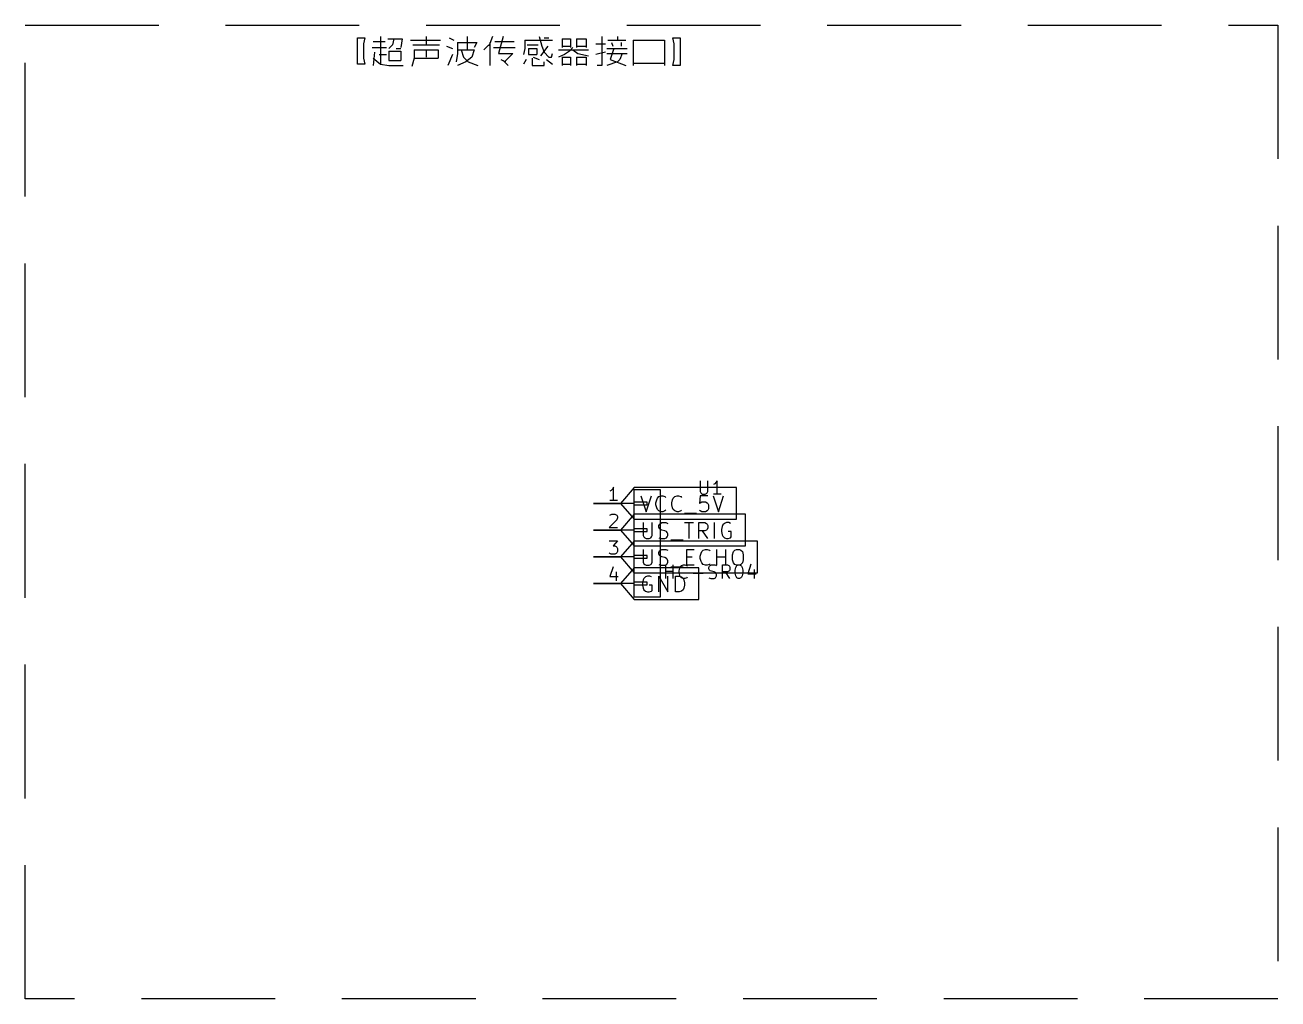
# Model space of a CAD drawing. Extents: x 0.4 to 37.4, y -23 to -0.4.
# Drawn here: x 17.874 to 22.559, y -9.153 to -5.512 of the extents above; entities that cross this region are included whole.
import ezdxf

# ---------------------------------------------------------------- set-up
doc = ezdxf.new("R2010")
doc.units = 0
doc.header["$MEASUREMENT"] = 0
doc.linetypes.add('DASHED', pattern=[0.75, 0.5, -0.25])
for name, color, linetype in [('BLUE3', 171, 'CONTINUOUS'), ('CYAN2', 4, 'CONTINUOUS'), ('GREEN3', 91, 'CONTINUOUS'), ('LYELLOW', 51, 'CONTINUOUS'), ('RED2', 1, 'CONTINUOUS'), ('RED3', 11, 'CONTINUOUS')]:
    doc.layers.add(name, color=color, linetype=linetype)

msp = doc.modelspace()

# ---------------------------------------------------------------- linework, layer by layer
at = {"layer": 'BLUE3', "linetype": 'DASHED'}
for p, q in [((17.874, -5.5118), (22.5591, -5.5118)), ((17.874, -9.1528), (17.874, -5.5118)), ((22.5591, -5.5118), (22.5591, -9.1528)), ((22.5591, -9.1528), (17.874, -9.1528))]:
    msp.add_line(p, q, dxfattribs=at)
at = {"layer": 'BLUE3', "linetype": 'CONTINUOUS'}
for p, q in [((19.1175, -5.5593), (19.1445, -5.5593)), ((19.1175, -5.6583), (19.1175, -5.5593)), ((19.1445, -5.5593), (19.14, -5.5818)), ((19.176, -5.5728), (19.221, -5.5728)), ((19.203, -5.5548), (19.203, -5.6583)), ((19.23, -5.5638), (19.284, -5.5638)), ((19.2525, -5.5638), (19.248, -5.5863)), ((19.284, -5.5638), (19.2795, -5.5953)), ((19.3155, -5.5683), (19.428, -5.5683)), ((19.374, -5.5548), (19.374, -5.5863)), ((19.4595, -5.5593), (19.4775, -5.5683)), ((19.527, -5.5548), (19.527, -5.6043)), ((19.6215, -5.5548), (19.608, -5.5908)), ((19.6305, -5.5728), (19.7025, -5.5728)), ((19.662, -5.5548), (19.644, -5.6178)), ((19.743, -5.5683), (19.8465, -5.5683)), ((19.743, -5.5683), (19.743, -5.5998)), ((19.797, -5.5548), (19.806, -5.5908)), ((19.815, -5.5593), (19.833, -5.5593)), ((19.8825, -5.5638), (19.8825, -5.5953)), ((19.8825, -5.5638), (19.9139, -5.5638)), ((19.9139, -5.5638), (19.9139, -5.5953)), ((19.9364, -5.5638), (19.9364, -5.5953)), ((19.9364, -5.5638), (19.9724, -5.5638)), ((19.9724, -5.5638), (19.9724, -5.5953)), ((20.0309, -5.5548), (20.0309, -5.6628)), ((20.0534, -5.5683), (20.1209, -5.5683)), ((20.0894, -5.5548), (20.0894, -5.5683)), ((20.1479, -5.5683), (20.1479, -5.6628)), ((20.1479, -5.5683), (20.2649, -5.5683)), ((20.2649, -5.5683), (20.2649, -5.6628)), ((20.2964, -5.5593), (20.3234, -5.5593)), ((20.3009, -5.5818), (20.2964, -5.5593)), ((20.3234, -5.5593), (20.3234, -5.6628)), ((19.14, -5.5818), (19.14, -5.6088)), ((19.14, -5.6088), (19.14, -5.6358)), ((19.1715, -5.5953), (19.2255, -5.5953)), ((19.1805, -5.6133), (19.176, -5.6628)), ((19.248, -5.5863), (19.2345, -5.5998)), ((19.2345, -5.6088), (19.2345, -5.6448)), ((19.2345, -5.6088), (19.2795, -5.6088)), ((19.2615, -5.5998), (19.2795, -5.5998)), ((19.2795, -5.6088), (19.2795, -5.6448)), ((19.3245, -5.5863), (19.4235, -5.5863)), ((19.329, -5.6043), (19.329, -5.6358)), ((19.329, -5.6043), (19.419, -5.6043)), ((19.374, -5.6043), (19.374, -5.6313)), ((19.419, -5.6043), (19.419, -5.6358)), ((19.4505, -5.5908), (19.473, -5.5998)), ((19.491, -5.6178), (19.4865, -5.6493)), ((19.491, -5.5773), (19.563, -5.5773)), ((19.491, -5.5773), (19.491, -5.6178)), ((19.491, -5.6043), (19.554, -5.6043)), ((19.5045, -5.6043), (19.5135, -5.6313)), ((19.554, -5.6043), (19.545, -5.6313)), ((19.563, -5.5773), (19.554, -5.5953)), ((19.608, -5.5863), (19.59, -5.6043)), ((19.6125, -5.5773), (19.6125, -5.6628)), ((19.626, -5.5953), (19.707, -5.5953)), ((19.644, -5.6178), (19.698, -5.6178)), ((19.698, -5.6178), (19.6665, -5.6493)), ((19.743, -5.5998), (19.7385, -5.6223)), ((19.752, -5.5863), (19.7925, -5.5863)), ((19.7565, -5.5998), (19.7565, -5.6223)), ((19.7565, -5.5998), (19.788, -5.5998)), ((19.788, -5.5998), (19.788, -5.6223)), ((19.8285, -5.5908), (19.8015, -5.6268)), ((19.806, -5.5908), (19.815, -5.6133)), ((19.815, -5.6133), (19.833, -5.6313)), ((19.842, -5.6313), (19.8465, -5.6178)), ((19.869, -5.6043), (19.9814, -5.6043)), ((19.8825, -5.5908), (19.9139, -5.5908)), ((19.9094, -5.6088), (19.8915, -5.6223)), ((19.9229, -5.5953), (19.9094, -5.6088)), ((19.9229, -5.6043), (19.9409, -5.6178)), ((19.9364, -5.5908), (19.9724, -5.5908)), ((19.9409, -5.6178), (19.9814, -5.6268)), ((20.0084, -5.5818), (20.0444, -5.5818)), ((20.0444, -5.6133), (20.0084, -5.6223)), ((20.0489, -5.5998), (20.1254, -5.5998)), ((20.0489, -5.6178), (20.1254, -5.6178)), ((20.0759, -5.5998), (20.0624, -5.6403)), ((20.0669, -5.5773), (20.0714, -5.5908)), ((20.1074, -5.6178), (20.0984, -5.6403)), ((20.1029, -5.5773), (20.1029, -5.5908)), ((20.3009, -5.6403), (20.3009, -5.5818)), ((19.1445, -5.6583), (19.1175, -5.6583)), ((19.14, -5.6358), (19.1445, -5.6583)), ((19.176, -5.6358), (19.203, -5.6583)), ((19.1985, -5.6223), (19.2255, -5.6223)), ((19.203, -5.6583), (19.2345, -5.6628)), ((19.2345, -5.6448), (19.2795, -5.6448)), ((19.2345, -5.6628), (19.2885, -5.6628)), ((19.329, -5.6358), (19.32, -5.6673)), ((19.329, -5.6358), (19.419, -5.6358)), ((19.473, -5.6223), (19.455, -5.6628)), ((19.5225, -5.6493), (19.491, -5.6628)), ((19.5135, -5.6313), (19.5315, -5.6493)), ((19.545, -5.6313), (19.5225, -5.6493)), ((19.5315, -5.6493), (19.5675, -5.6628)), ((19.653, -5.6403), (19.671, -5.6493)), ((19.662, -5.6448), (19.68, -5.6628)), ((19.7475, -5.6403), (19.7385, -5.6583)), ((19.7565, -5.6223), (19.788, -5.6223)), ((19.77, -5.6358), (19.77, -5.6628)), ((19.77, -5.6628), (19.815, -5.6628)), ((19.7745, -5.6313), (19.797, -5.6403)), ((19.815, -5.6628), (19.815, -5.6493)), ((19.824, -5.6403), (19.8465, -5.6583)), ((19.833, -5.6313), (19.842, -5.6313)), ((19.8915, -5.6223), (19.869, -5.6313)), ((19.8825, -5.6313), (19.8825, -5.6628)), ((19.8825, -5.6313), (19.9139, -5.6313)), ((19.8825, -5.6583), (19.9139, -5.6583)), ((19.9139, -5.6313), (19.9139, -5.6628)), ((19.9364, -5.6313), (19.9364, -5.6628)), ((19.9364, -5.6313), (19.9724, -5.6313)), ((19.9364, -5.6583), (19.9724, -5.6583)), ((19.9724, -5.6313), (19.9724, -5.6628)), ((20.0309, -5.6628), (20.0129, -5.6628)), ((20.0894, -5.6493), (20.0489, -5.6628)), ((20.0624, -5.6403), (20.1209, -5.6628)), ((20.0984, -5.6403), (20.0894, -5.6493)), ((20.1479, -5.6538), (20.2649, -5.6538)), ((20.2964, -5.6628), (20.3009, -5.6403)), ((20.3234, -5.6628), (20.2964, -5.6628))]:
    msp.add_line(p, q, dxfattribs=at)
at = {"layer": 'CYAN2', "linetype": 'CONTINUOUS'}
for p, q in [((20.3981, -7.2153), (20.3981, -7.2558)), ((20.3981, -7.2558), (20.4005, -7.2606)), ((20.4005, -7.2606), (20.4029, -7.2629)), ((20.4219, -7.2629), (20.4243, -7.2606)), ((20.4243, -7.2606), (20.4267, -7.2558)), ((20.4267, -7.2558), (20.4267, -7.2153)), ((20.4529, -7.2272), (20.4481, -7.2296)), ((20.4576, -7.2225), (20.4529, -7.2272)), ((20.4624, -7.2153), (20.4576, -7.2225)), ((20.4624, -7.2653), (20.4624, -7.2153)), ((20.4029, -7.2629), (20.4076, -7.2653)), ((20.4076, -7.2653), (20.4172, -7.2653)), ((20.4172, -7.2653), (20.4219, -7.2629)), ((20.4767, -7.2653), (20.4481, -7.2653)), ((20.2696, -7.5803), (20.2696, -7.5303)), ((20.2981, -7.5803), (20.2981, -7.5303)), ((20.3196, -7.5517), (20.3219, -7.5422)), ((20.3219, -7.5422), (20.3243, -7.5374)), ((20.3243, -7.5374), (20.3291, -7.5327)), ((20.3291, -7.5327), (20.3362, -7.5303)), ((20.3362, -7.5303), (20.341, -7.5303)), ((20.341, -7.5303), (20.3481, -7.5327)), ((20.3481, -7.5327), (20.3505, -7.535)), ((20.4315, -7.5398), (20.4338, -7.535)), ((20.4315, -7.5446), (20.4315, -7.5398)), ((20.4338, -7.535), (20.4362, -7.5327)), ((20.4362, -7.5327), (20.441, -7.5303)), ((20.441, -7.5303), (20.4529, -7.5303)), ((20.4529, -7.5303), (20.46, -7.5327)), ((20.4815, -7.5803), (20.4815, -7.5303)), ((20.4815, -7.5303), (20.5005, -7.5303)), ((20.5005, -7.5303), (20.5053, -7.5327)), ((20.5053, -7.5327), (20.5076, -7.535)), ((20.5076, -7.535), (20.51, -7.5398)), ((20.51, -7.5398), (20.51, -7.547)), ((20.5291, -7.5493), (20.5315, -7.5398)), ((20.5315, -7.5398), (20.5338, -7.535)), ((20.5338, -7.535), (20.5362, -7.5327)), ((20.5362, -7.5327), (20.541, -7.5303)), ((20.541, -7.5303), (20.5457, -7.5303)), ((20.5457, -7.5303), (20.5505, -7.5327)), ((20.5505, -7.5327), (20.5529, -7.535)), ((20.5529, -7.535), (20.5553, -7.5398)), ((20.5553, -7.5398), (20.5576, -7.5493)), ((20.5886, -7.5279), (20.5767, -7.5636)), ((20.2696, -7.5541), (20.2981, -7.5541)), ((20.3196, -7.5589), (20.3196, -7.5517)), ((20.3219, -7.5684), (20.3196, -7.5589)), ((20.3243, -7.5731), (20.3219, -7.5684)), ((20.3291, -7.5779), (20.3243, -7.5731)), ((20.3362, -7.5803), (20.3291, -7.5779)), ((20.341, -7.5803), (20.3362, -7.5803)), ((20.3481, -7.5779), (20.341, -7.5803)), ((20.3505, -7.5755), (20.3481, -7.5779)), ((20.3719, -7.5612), (20.41, -7.5612)), ((20.4338, -7.5493), (20.4315, -7.5446)), ((20.4315, -7.5779), (20.4386, -7.5803)), ((20.4362, -7.5517), (20.4338, -7.5493)), ((20.441, -7.5541), (20.4362, -7.5517)), ((20.4386, -7.5803), (20.4505, -7.5803)), ((20.4505, -7.5565), (20.441, -7.5541)), ((20.4553, -7.5589), (20.4505, -7.5565)), ((20.4505, -7.5803), (20.4553, -7.5779)), ((20.4576, -7.5612), (20.4553, -7.5589)), ((20.4553, -7.5779), (20.4576, -7.5755)), ((20.46, -7.566), (20.4576, -7.5612)), ((20.4576, -7.5755), (20.46, -7.5708)), ((20.46, -7.5708), (20.46, -7.566)), ((20.5005, -7.5565), (20.4815, -7.5565)), ((20.51, -7.5803), (20.4934, -7.5565)), ((20.5053, -7.5541), (20.5005, -7.5565)), ((20.5076, -7.5517), (20.5053, -7.5541)), ((20.51, -7.547), (20.5076, -7.5517)), ((20.5291, -7.5612), (20.5291, -7.5493)), ((20.5315, -7.5708), (20.5291, -7.5612)), ((20.5338, -7.5755), (20.5315, -7.5708)), ((20.5362, -7.5779), (20.5338, -7.5755)), ((20.541, -7.5803), (20.5362, -7.5779)), ((20.5457, -7.5803), (20.541, -7.5803)), ((20.5505, -7.5779), (20.5457, -7.5803)), ((20.5529, -7.5755), (20.5505, -7.5779)), ((20.5553, -7.5708), (20.5529, -7.5755)), ((20.5576, -7.5612), (20.5553, -7.5708)), ((20.5576, -7.5493), (20.5576, -7.5612)), ((20.5767, -7.5636), (20.6076, -7.5636)), ((20.6005, -7.547), (20.6005, -7.5803))]:
    msp.add_line(p, q, dxfattribs=at)
at = {"layer": 'GREEN3', "linetype": 'CONTINUOUS'}
for p, q in [((20, -7.3), (20.1, -7.3)), ((20, -7.4), (20.1, -7.4)), ((20, -7.5), (20.1, -7.5)), ((20, -7.6), (20.1, -7.6))]:
    msp.add_line(p, q, dxfattribs=at)
at = {"layer": 'LYELLOW', "linetype": 'CONTINUOUS'}
for p, q in [((20.15, -7.25), (20.15, -7.65)), ((20.25, -7.25), (20.15, -7.25)), ((20.25, -7.65), (20.25, -7.25)), ((20.15, -7.65), (20.25, -7.65))]:
    msp.add_line(p, q, dxfattribs=at)
at = {"layer": 'RED2', "linetype": 'CONTINUOUS'}
for p, q in [((20.1517, -7.2409), (20.1, -7.3)), ((20.15, -7.25), (20.15, -7.65)), ((20.25, -7.25), (20.15, -7.25)), ((20.5343, -7.2409), (20.1517, -7.2409)), ((20.25, -7.65), (20.25, -7.25)), ((20.5343, -7.3), (20.5343, -7.2409)), ((20.15, -7.3), (20, -7.3)), ((20.1, -7.3), (20.1517, -7.3591)), ((20.15, -7.295), (20.15, -7.305)), ((20.2, -7.295), (20.15, -7.295)), ((20.15, -7.305), (20.2, -7.305)), ((20.1769, -7.2721), (20.1966, -7.3312)), ((20.1966, -7.3312), (20.2163, -7.2721)), ((20.2, -7.305), (20.2, -7.295)), ((20.2332, -7.2974), (20.236, -7.2862)), ((20.2332, -7.3058), (20.2332, -7.2974)), ((20.236, -7.3171), (20.2332, -7.3058)), ((20.236, -7.2862), (20.2388, -7.2805)), ((20.2388, -7.2805), (20.2444, -7.2749)), ((20.2444, -7.2749), (20.2528, -7.2721)), ((20.2528, -7.2721), (20.2585, -7.2721)), ((20.2585, -7.2721), (20.2669, -7.2749)), ((20.2669, -7.2749), (20.2697, -7.2777)), ((20.2922, -7.2974), (20.295, -7.2862)), ((20.2922, -7.3058), (20.2922, -7.2974)), ((20.295, -7.3171), (20.2922, -7.3058)), ((20.295, -7.2862), (20.2978, -7.2805)), ((20.2978, -7.2805), (20.3035, -7.2749)), ((20.3035, -7.2749), (20.3119, -7.2721)), ((20.3119, -7.2721), (20.3175, -7.2721)), ((20.3175, -7.2721), (20.326, -7.2749)), ((20.326, -7.2749), (20.3288, -7.2777)), ((20.3991, -7.2721), (20.3963, -7.3002)), ((20.3963, -7.3002), (20.3991, -7.2974)), ((20.4272, -7.2721), (20.3991, -7.2721)), ((20.3991, -7.2974), (20.4047, -7.2946)), ((20.4047, -7.2946), (20.4188, -7.2946)), ((20.4188, -7.2946), (20.4244, -7.2974)), ((20.4244, -7.2974), (20.4272, -7.3002)), ((20.4272, -7.3002), (20.43, -7.3058)), ((20.43, -7.3058), (20.43, -7.3199)), ((20.4469, -7.2721), (20.4666, -7.3312)), ((20.4666, -7.3312), (20.4863, -7.2721)), ((20.5343, -7.3591), (20.5343, -7.3)), ((20.1517, -7.3409), (20.1, -7.4)), ((20.568, -7.3409), (20.1517, -7.3409)), ((20.2388, -7.3227), (20.236, -7.3171)), ((20.2444, -7.3283), (20.2388, -7.3227)), ((20.2528, -7.3312), (20.2444, -7.3283)), ((20.2585, -7.3312), (20.2528, -7.3312)), ((20.2669, -7.3283), (20.2585, -7.3312)), ((20.2697, -7.3255), (20.2669, -7.3283)), ((20.2978, -7.3227), (20.295, -7.3171)), ((20.3035, -7.3283), (20.2978, -7.3227)), ((20.3119, -7.3312), (20.3035, -7.3283)), ((20.3175, -7.3312), (20.3119, -7.3312)), ((20.326, -7.3283), (20.3175, -7.3312)), ((20.3288, -7.3255), (20.326, -7.3283)), ((20.34, -7.3368), (20.385, -7.3368)), ((20.3991, -7.3283), (20.3963, -7.3255)), ((20.4047, -7.3312), (20.3991, -7.3283)), ((20.4188, -7.3312), (20.4047, -7.3312)), ((20.4244, -7.3283), (20.4188, -7.3312)), ((20.4272, -7.3255), (20.4244, -7.3283)), ((20.43, -7.3199), (20.4272, -7.3255)), ((20.568, -7.4), (20.568, -7.3409)), ((20.15, -7.4), (20, -7.4)), ((20.1, -7.4), (20.1517, -7.4591)), ((20.15, -7.395), (20.15, -7.405)), ((20.2, -7.395), (20.15, -7.395)), ((20.1517, -7.3591), (20.5343, -7.3591)), ((20.1854, -7.3721), (20.1854, -7.4199)), ((20.2, -7.405), (20.2, -7.395)), ((20.2191, -7.4199), (20.2191, -7.3721)), ((20.2444, -7.3833), (20.2472, -7.3777)), ((20.2444, -7.389), (20.2444, -7.3833)), ((20.2472, -7.3946), (20.2444, -7.389)), ((20.2472, -7.3777), (20.25, -7.3749)), ((20.25, -7.3974), (20.2472, -7.3946)), ((20.25, -7.3749), (20.2557, -7.3721)), ((20.2557, -7.4002), (20.25, -7.3974)), ((20.2557, -7.3721), (20.2697, -7.3721)), ((20.2669, -7.403), (20.2557, -7.4002)), ((20.2697, -7.3721), (20.2781, -7.3749)), ((20.34, -7.3721), (20.3738, -7.3721)), ((20.3569, -7.4312), (20.3569, -7.3721)), ((20.3935, -7.4312), (20.3935, -7.3721)), ((20.3935, -7.3721), (20.4159, -7.3721)), ((20.4159, -7.3721), (20.4216, -7.3749)), ((20.4216, -7.4002), (20.4159, -7.403)), ((20.4216, -7.3749), (20.4244, -7.3777)), ((20.4244, -7.3974), (20.4216, -7.4002)), ((20.4244, -7.3777), (20.4272, -7.3833)), ((20.4272, -7.3918), (20.4244, -7.3974)), ((20.4272, -7.3833), (20.4272, -7.3918)), ((20.4525, -7.4312), (20.4525, -7.3721)), ((20.4806, -7.3862), (20.4778, -7.3974)), ((20.4778, -7.3974), (20.4778, -7.4058)), ((20.4834, -7.3805), (20.4806, -7.3862)), ((20.4891, -7.3749), (20.4834, -7.3805)), ((20.4975, -7.3721), (20.4891, -7.3749)), ((20.5059, -7.3721), (20.4975, -7.3721)), ((20.5116, -7.3749), (20.5059, -7.3721)), ((20.568, -7.4591), (20.568, -7.4)), ((20.1517, -7.4409), (20.1, -7.5)), ((20.15, -7.405), (20.2, -7.405)), ((20.613, -7.4409), (20.1517, -7.4409)), ((20.1854, -7.4199), (20.1882, -7.4255)), ((20.1882, -7.4255), (20.191, -7.4283)), ((20.191, -7.4283), (20.1966, -7.4312)), ((20.1966, -7.4312), (20.2078, -7.4312)), ((20.2078, -7.4312), (20.2135, -7.4283)), ((20.2135, -7.4283), (20.2163, -7.4255)), ((20.2163, -7.4255), (20.2191, -7.4199)), ((20.2444, -7.4283), (20.2528, -7.4312)), ((20.2528, -7.4312), (20.2669, -7.4312)), ((20.2725, -7.4058), (20.2669, -7.403)), ((20.2669, -7.4312), (20.2725, -7.4283)), ((20.2753, -7.4087), (20.2725, -7.4058)), ((20.2725, -7.4283), (20.2753, -7.4255)), ((20.2781, -7.4143), (20.2753, -7.4087)), ((20.2753, -7.4255), (20.2781, -7.4199)), ((20.2781, -7.4199), (20.2781, -7.4143)), ((20.2894, -7.4368), (20.3344, -7.4368)), ((20.4159, -7.403), (20.3935, -7.403)), ((20.4272, -7.4312), (20.4075, -7.403)), ((20.4778, -7.4058), (20.4806, -7.4171)), ((20.4806, -7.4171), (20.4834, -7.4227)), ((20.4834, -7.4227), (20.4891, -7.4283)), ((20.4891, -7.4283), (20.4975, -7.4312)), ((20.4975, -7.4312), (20.5031, -7.4312)), ((20.5144, -7.4058), (20.5031, -7.4058)), ((20.5031, -7.4312), (20.5116, -7.4283)), ((20.5116, -7.4283), (20.5144, -7.4255)), ((20.5144, -7.4255), (20.5144, -7.4058)), ((20.613, -7.5), (20.613, -7.4409)), ((20.15, -7.495), (20.15, -7.505)), ((20.2, -7.495), (20.15, -7.495)), ((20.1517, -7.4591), (20.568, -7.4591)), ((20.1854, -7.4721), (20.1854, -7.5199)), ((20.2, -7.505), (20.2, -7.495)), ((20.2191, -7.5199), (20.2191, -7.4721)), ((20.2444, -7.4833), (20.2472, -7.4777)), ((20.2444, -7.489), (20.2444, -7.4833)), ((20.2472, -7.4946), (20.2444, -7.489)), ((20.2472, -7.4777), (20.25, -7.4749)), ((20.25, -7.4974), (20.2472, -7.4946)), ((20.25, -7.4749), (20.2557, -7.4721)), ((20.2557, -7.4721), (20.2697, -7.4721)), ((20.2697, -7.4721), (20.2781, -7.4749)), ((20.3485, -7.5312), (20.3485, -7.4721)), ((20.3485, -7.4721), (20.3766, -7.4721)), ((20.3991, -7.4974), (20.4019, -7.4862)), ((20.4019, -7.4862), (20.4047, -7.4805)), ((20.4047, -7.4805), (20.4103, -7.4749)), ((20.4103, -7.4749), (20.4188, -7.4721)), ((20.4188, -7.4721), (20.4244, -7.4721)), ((20.4244, -7.4721), (20.4328, -7.4749)), ((20.4328, -7.4749), (20.4356, -7.4777)), ((20.4609, -7.5312), (20.4609, -7.4721)), ((20.4947, -7.5312), (20.4947, -7.4721)), ((20.52, -7.4918), (20.5228, -7.4805)), ((20.52, -7.5115), (20.52, -7.4918)), ((20.5228, -7.4805), (20.5284, -7.4749)), ((20.5284, -7.4749), (20.5341, -7.4721)), ((20.5341, -7.4721), (20.5453, -7.4721)), ((20.5453, -7.4721), (20.5509, -7.4749)), ((20.5509, -7.4749), (20.5566, -7.4805)), ((20.5566, -7.4805), (20.5594, -7.4918)), ((20.5594, -7.4918), (20.5594, -7.5115)), ((20.15, -7.5), (20, -7.5)), ((20.1, -7.5), (20.1517, -7.5591)), ((20.1517, -7.5409), (20.1, -7.6)), ((20.15, -7.505), (20.2, -7.505)), ((20.3937, -7.5409), (20.1517, -7.5409)), ((20.1854, -7.5199), (20.1882, -7.5255)), ((20.1882, -7.5255), (20.191, -7.5283)), ((20.191, -7.5283), (20.1966, -7.5312)), ((20.1966, -7.5312), (20.2078, -7.5312)), ((20.2078, -7.5312), (20.2135, -7.5283)), ((20.2135, -7.5283), (20.2163, -7.5255)), ((20.2163, -7.5255), (20.2191, -7.5199)), ((20.2444, -7.5283), (20.2528, -7.5312)), ((20.2557, -7.5002), (20.25, -7.4974)), ((20.2528, -7.5312), (20.2669, -7.5312)), ((20.2669, -7.503), (20.2557, -7.5002)), ((20.2725, -7.5058), (20.2669, -7.503)), ((20.2669, -7.5312), (20.2725, -7.5283)), ((20.2753, -7.5087), (20.2725, -7.5058)), ((20.2725, -7.5283), (20.2753, -7.5255)), ((20.2781, -7.5143), (20.2753, -7.5087)), ((20.2753, -7.5255), (20.2781, -7.5199)), ((20.2781, -7.5199), (20.2781, -7.5143)), ((20.2894, -7.5368), (20.3344, -7.5368)), ((20.3485, -7.5002), (20.3681, -7.5002)), ((20.3766, -7.5312), (20.3485, -7.5312)), ((20.3937, -7.6), (20.3937, -7.5409)), ((20.3991, -7.5058), (20.3991, -7.4974)), ((20.4019, -7.5171), (20.3991, -7.5058)), ((20.4047, -7.5227), (20.4019, -7.5171)), ((20.4103, -7.5283), (20.4047, -7.5227)), ((20.4188, -7.5312), (20.4103, -7.5283)), ((20.4244, -7.5312), (20.4188, -7.5312)), ((20.4328, -7.5283), (20.4244, -7.5312)), ((20.4356, -7.5255), (20.4328, -7.5283)), ((20.4609, -7.5002), (20.4947, -7.5002)), ((20.5228, -7.5227), (20.52, -7.5115)), ((20.5284, -7.5283), (20.5228, -7.5227)), ((20.5341, -7.5312), (20.5284, -7.5283)), ((20.5453, -7.5312), (20.5341, -7.5312)), ((20.5509, -7.5283), (20.5453, -7.5312)), ((20.5566, -7.5227), (20.5509, -7.5283)), ((20.5594, -7.5115), (20.5566, -7.5227)), ((20.613, -7.5591), (20.613, -7.5)), ((20.1517, -7.5591), (20.613, -7.5591)), ((20.1854, -7.5862), (20.1825, -7.5974)), ((20.1882, -7.5805), (20.1854, -7.5862)), ((20.1938, -7.5749), (20.1882, -7.5805)), ((20.2022, -7.5721), (20.1938, -7.5749)), ((20.2107, -7.5721), (20.2022, -7.5721)), ((20.2163, -7.5749), (20.2107, -7.5721)), ((20.2444, -7.6312), (20.2444, -7.5721)), ((20.2444, -7.5721), (20.2781, -7.6312)), ((20.2781, -7.6312), (20.2781, -7.5721)), ((20.3063, -7.6312), (20.3063, -7.5721)), ((20.3063, -7.5721), (20.3203, -7.5721)), ((20.3203, -7.5721), (20.3288, -7.5749)), ((20.3288, -7.5749), (20.3344, -7.5805)), ((20.3344, -7.5805), (20.3372, -7.5862)), ((20.3372, -7.5862), (20.34, -7.5974)), ((20.15, -7.6), (20, -7.6)), ((20.1, -7.6), (20.1517, -7.6591)), ((20.15, -7.595), (20.15, -7.605)), ((20.2, -7.595), (20.15, -7.595)), ((20.15, -7.605), (20.2, -7.605)), ((20.1825, -7.5974), (20.1825, -7.6058)), ((20.1825, -7.6058), (20.1854, -7.6171)), ((20.1854, -7.6171), (20.1882, -7.6227)), ((20.1882, -7.6227), (20.1938, -7.6283)), ((20.1938, -7.6283), (20.2022, -7.6312)), ((20.2, -7.605), (20.2, -7.595)), ((20.2022, -7.6312), (20.2078, -7.6312)), ((20.2191, -7.6058), (20.2078, -7.6058)), ((20.2078, -7.6312), (20.2163, -7.6283)), ((20.2163, -7.6283), (20.2191, -7.6255)), ((20.2191, -7.6255), (20.2191, -7.6058)), ((20.3203, -7.6312), (20.3063, -7.6312)), ((20.3288, -7.6283), (20.3203, -7.6312)), ((20.3344, -7.6227), (20.3288, -7.6283)), ((20.3372, -7.6171), (20.3344, -7.6227)), ((20.34, -7.6058), (20.3372, -7.6171)), ((20.34, -7.5974), (20.34, -7.6058)), ((20.3937, -7.6591), (20.3937, -7.6)), ((20.15, -7.65), (20.25, -7.65)), ((20.1517, -7.6591), (20.3937, -7.6591))]:
    msp.add_line(p, q, dxfattribs=at)
at = {"layer": 'RED3', "linetype": 'CONTINUOUS'}
for p, q in [((20.0655, -7.2518), (20.0607, -7.2542)), ((20.0702, -7.247), (20.0655, -7.2518)), ((20.075, -7.2399), (20.0702, -7.247)), ((20.075, -7.2899), (20.075, -7.2399)), ((20.0893, -7.2899), (20.0607, -7.2899)), ((20.0607, -7.3446), (20.0631, -7.3423)), ((20.0631, -7.3423), (20.0679, -7.3399)), ((20.0679, -7.3399), (20.0798, -7.3399)), ((20.0798, -7.3399), (20.0845, -7.3423)), ((20.0845, -7.3423), (20.0869, -7.3446)), ((20.0869, -7.3446), (20.0893, -7.3494)), ((20.0893, -7.3542), (20.0869, -7.3613)), ((20.0893, -7.3494), (20.0893, -7.3542)), ((20.0869, -7.3613), (20.0583, -7.3899)), ((20.0583, -7.3899), (20.0893, -7.3899)), ((20.0583, -7.4399), (20.0893, -7.4399)), ((20.0893, -7.4399), (20.0726, -7.4589)), ((20.0607, -7.4875), (20.0583, -7.4851)), ((20.0655, -7.4899), (20.0607, -7.4875)), ((20.0798, -7.4899), (20.0655, -7.4899)), ((20.0726, -7.4589), (20.0798, -7.4589)), ((20.0798, -7.4589), (20.0845, -7.4613)), ((20.0845, -7.4875), (20.0798, -7.4899)), ((20.0845, -7.4613), (20.0869, -7.4637)), ((20.0869, -7.4851), (20.0845, -7.4875)), ((20.0869, -7.4637), (20.0893, -7.4684)), ((20.0893, -7.4804), (20.0869, -7.4851)), ((20.0893, -7.4684), (20.0893, -7.4804)), ((20.0726, -7.5375), (20.0607, -7.5732)), ((20.0607, -7.5732), (20.0917, -7.5732)), ((20.0845, -7.5565), (20.0845, -7.5899))]:
    msp.add_line(p, q, dxfattribs=at)

doc.saveas('drawing.dxf')
